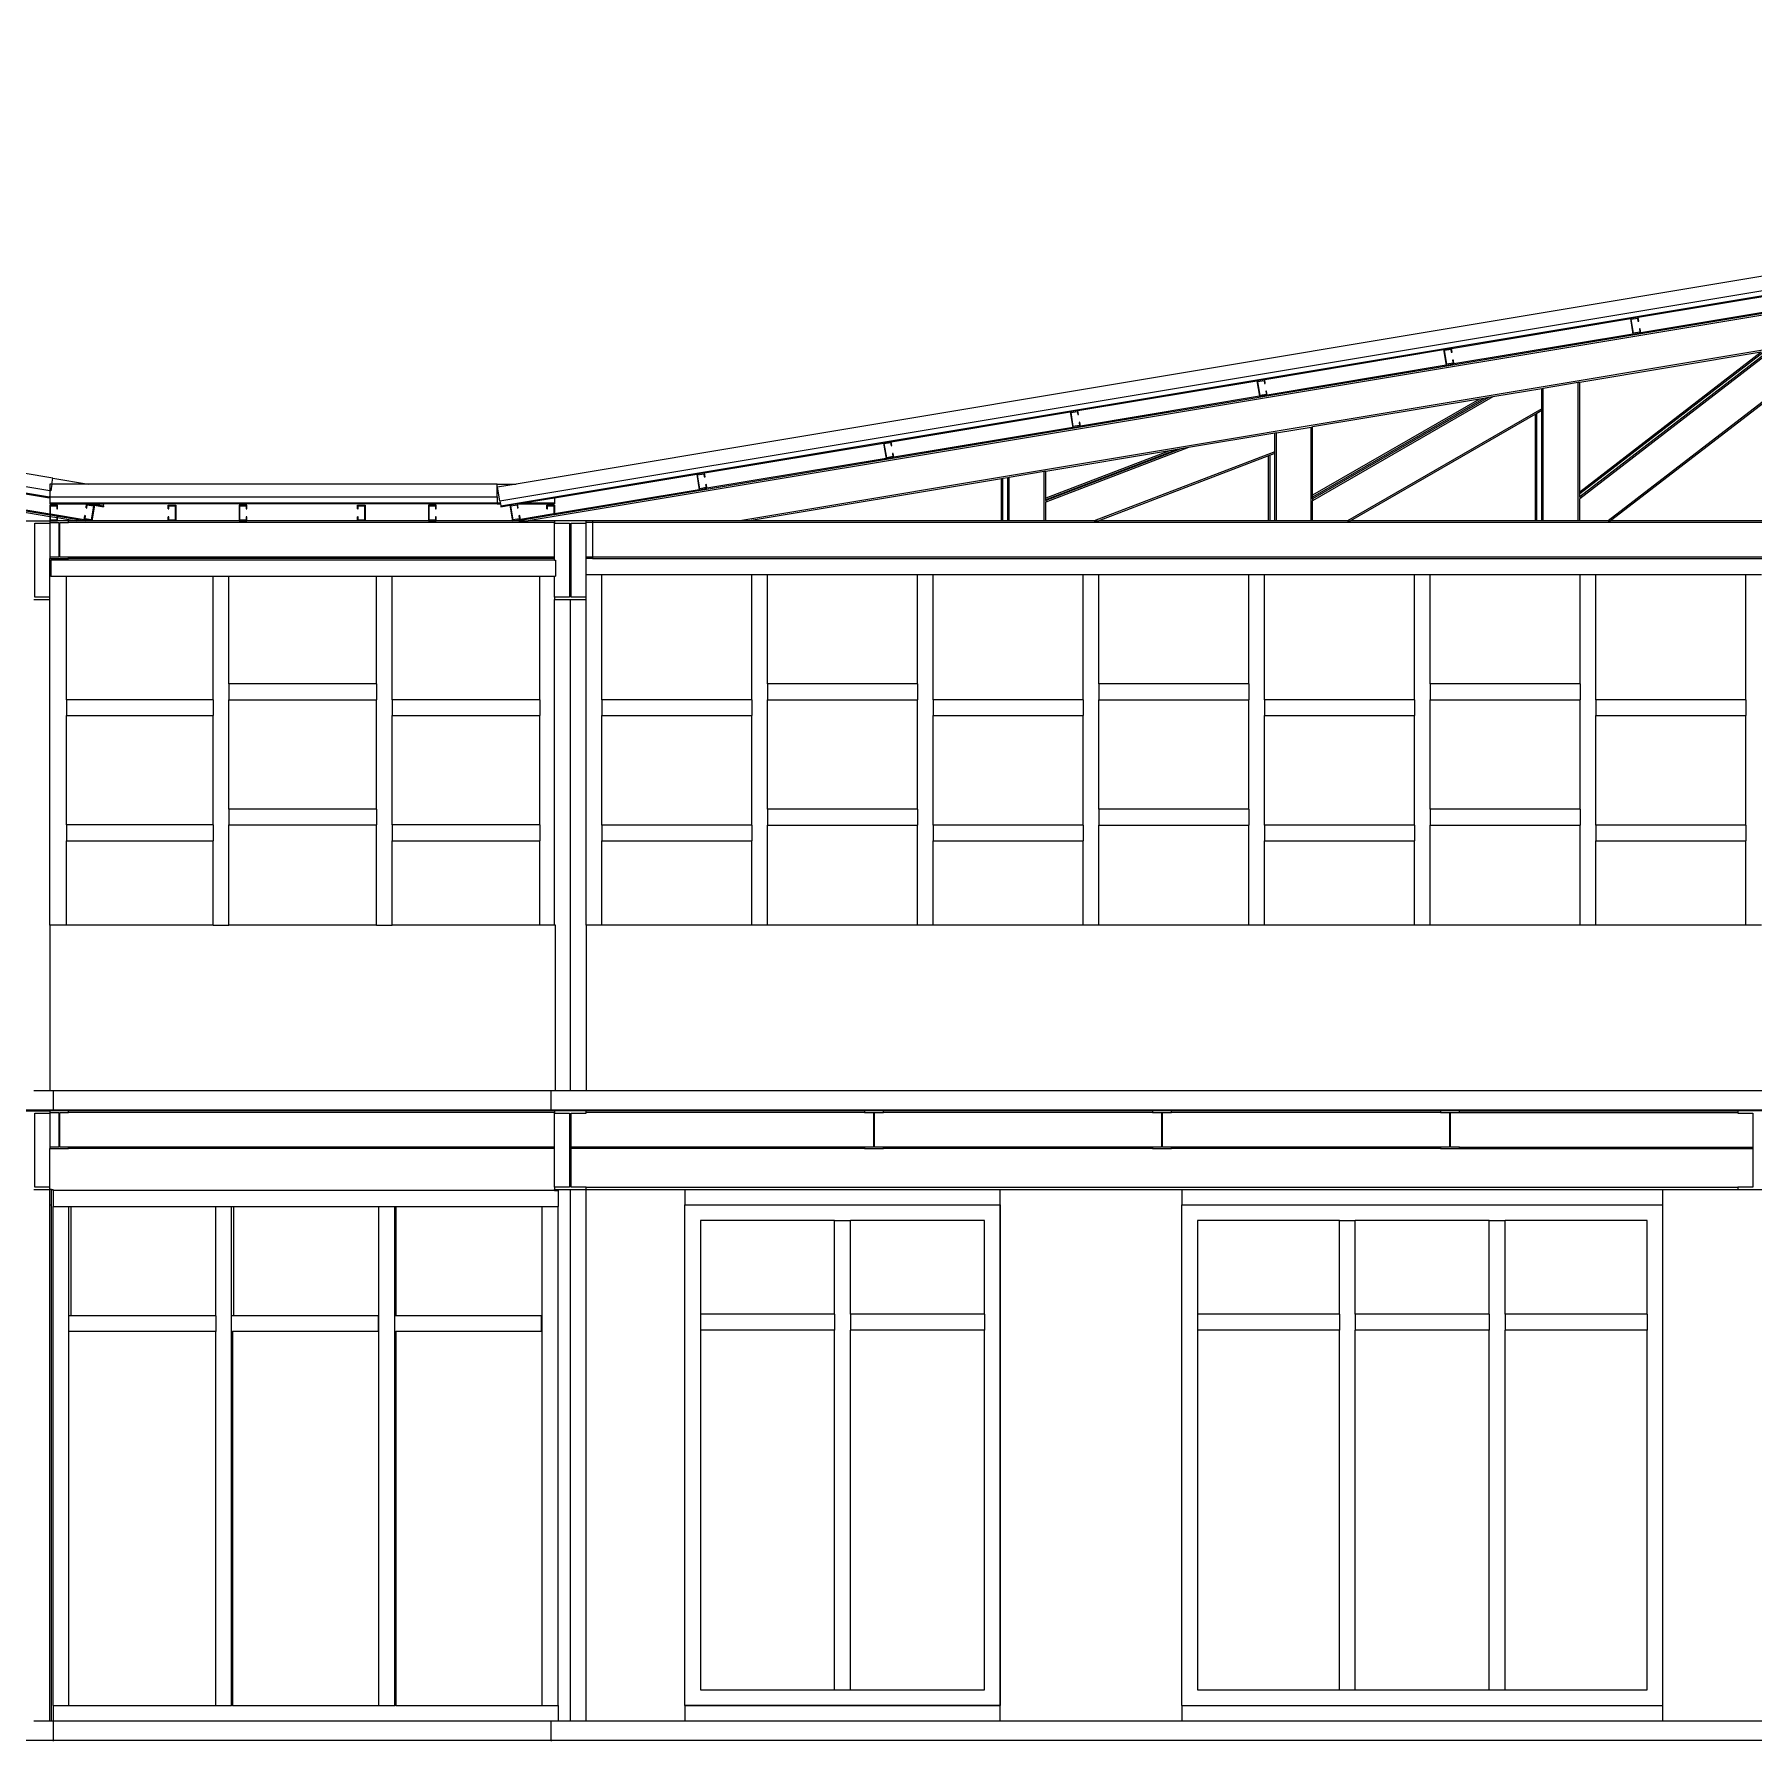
# Model space of a CAD drawing. Extents: x -44.9 to 40.7, y -13.4 to 11.8.
# Drawn here: x 20.38 to 31.28, y 1.01 to 11.82 of the extents above; entities that cross this region are included whole.
import ezdxf

# ---------------------------------------------------------------- set-up
doc = ezdxf.new("R2010")
doc.units = 0
doc.layers.get('0').update_dxf_attribs({"linetype": 'CONTINUOUS'})
doc.layers.add('SECTIONCUTEDGES', color=7, linetype='CONTINUOUS')

msp = doc.modelspace()

# ---------------------------------------------------------------- linework, layer by layer
for p, q in [((3.601, 11.703), (20.481, 8.89)), ((23.341, 8.833), (40.563, 11.703)), ((3.542, 11.589), (20.482, 8.766)), ((3.583, 11.592), (20.482, 8.776)), ((40.622, 11.589), (23.515, 8.738)), ((40.581, 11.592), (23.682, 8.776)), ((40.658, 11.372), (24.856, 8.738)), ((30.55, 10.029), (31.685, 10.218)), ((31.701, 10.119), (30.567, 9.93)), ((29.367, 9.831), (30.501, 10.02)), ((30.517, 9.922), (29.383, 9.733)), ((28.183, 9.634), (29.317, 9.823)), ((31.402, 9.819), (30.18, 8.877)), ((31.381, 9.816), (30.18, 8.89)), ((31.351, 9.811), (30.18, 8.908)), ((29.334, 9.724), (28.199, 9.535)), ((31.33, 9.807), (30.18, 8.92)), ((31.33, 9.807), (30.18, 9.615)), ((31.632, 9.718), (30.36, 8.738)), ((26.999, 9.437), (28.134, 9.626)), ((30.17, 9.614), (29.949, 9.577)), ((30.18, 9.615), (30.17, 9.614)), ((30.17, 8.738), (30.17, 9.614)), ((30.18, 8.92), (30.18, 9.615)), ((31.592, 9.675), (30.376, 8.738)), ((28.15, 9.527), (27.016, 9.338)), ((29.629, 9.524), (28.487, 8.865)), ((29.602, 9.519), (28.487, 8.877)), ((29.573, 9.514), (28.487, 8.888)), ((29.545, 9.51), (28.487, 8.9)), ((29.545, 9.51), (28.487, 9.333)), ((29.573, 9.514), (29.545, 9.51)), ((29.602, 9.519), (29.573, 9.514)), ((29.629, 9.524), (29.602, 9.519)), ((29.94, 9.575), (29.629, 9.524)), ((29.949, 9.577), (29.94, 9.575)), ((29.94, 9.448), (29.94, 9.575)), ((29.949, 8.738), (29.949, 9.577)), ((25.816, 9.239), (26.95, 9.428)), ((29.94, 9.448), (28.708, 8.738)), ((29.9, 9.414), (28.727, 8.738)), ((29.909, 9.419), (29.9, 9.414)), ((29.9, 8.738), (29.9, 9.414)), ((29.94, 9.437), (29.909, 9.419)), ((29.909, 8.738), (29.909, 9.419)), ((29.94, 9.437), (29.94, 9.448)), ((29.94, 8.738), (29.94, 9.437)), ((26.966, 9.33), (25.832, 9.141)), ((28.247, 9.293), (27.7, 9.202)), ((28.257, 9.295), (28.247, 9.293)), ((28.247, 9.175), (28.247, 9.293)), ((28.257, 9.295), (28.477, 9.332)), ((28.257, 8.738), (28.257, 9.295)), ((28.477, 9.332), (28.487, 9.333)), ((28.477, 8.738), (28.477, 9.332)), ((28.487, 8.9), (28.487, 9.333)), ((24.632, 9.042), (25.766, 9.231)), ((27.7, 9.202), (26.795, 8.856)), ((27.651, 9.194), (26.795, 8.866)), ((27.629, 9.19), (26.795, 8.871)), ((27.58, 9.182), (26.795, 8.882)), ((27.58, 9.182), (26.795, 9.051)), ((28.247, 9.175), (27.103, 8.738)), ((27.629, 9.19), (27.58, 9.182)), ((27.651, 9.194), (27.629, 9.19)), ((27.7, 9.202), (27.651, 9.194)), ((28.247, 9.165), (28.217, 9.153)), ((28.247, 9.165), (28.247, 9.175)), ((28.247, 8.738), (28.247, 9.165)), ((25.783, 9.133), (24.648, 8.944)), ((26.785, 9.05), (26.564, 9.013)), ((26.795, 9.051), (26.785, 9.05)), ((26.785, 8.738), (26.785, 9.05)), ((26.795, 8.882), (26.795, 9.051)), ((28.207, 9.15), (27.131, 8.738)), ((28.217, 9.153), (28.207, 9.15)), ((28.207, 8.738), (28.207, 9.15)), ((28.217, 8.738), (28.217, 9.153)), ((19.582, 9.034), (20.48, 8.884)), ((20.501, 9.008), (20.727, 8.971)), ((23.318, 8.971), (23.438, 8.971)), ((23.682, 8.884), (24.583, 9.034)), ((26.515, 9.005), (24.915, 8.738)), ((26.524, 9.006), (26.515, 9.005)), ((26.515, 8.738), (26.515, 9.005)), ((26.555, 9.011), (26.524, 9.006)), ((26.524, 8.738), (26.524, 9.006)), ((26.564, 9.013), (26.555, 9.011)), ((26.555, 8.738), (26.555, 9.011)), ((26.564, 8.738), (26.564, 9.013)), ((19.565, 8.935), (20.482, 8.782)), ((20.481, 8.89), (20.48, 8.884)), ((20.48, 8.884), (20.482, 8.884)), ((20.481, 8.89), (20.482, 8.895)), ((20.481, 8.89), (20.482, 8.89)), ((20.482, 8.889), (20.482, 8.884)), ((20.482, 8.884), (20.482, 8.851)), ((20.482, 8.851), (23.318, 8.851)), ((20.482, 8.851), (20.482, 8.845)), ((20.482, 8.845), (20.716, 8.845)), ((20.716, 8.845), (20.751, 8.845)), ((20.751, 8.845), (20.823, 8.833)), ((20.751, 8.845), (20.825, 8.845)), ((20.766, 8.837), (20.822, 8.827)), ((20.823, 8.833), (20.822, 8.827)), ((20.823, 8.833), (20.825, 8.845)), ((23.318, 8.845), (20.825, 8.845)), ((21.232, 8.813), (21.232, 8.838)), ((21.232, 8.838), (21.282, 8.838)), ((21.237, 8.813), (21.237, 8.833)), ((21.237, 8.833), (21.277, 8.833)), ((21.277, 8.833), (21.277, 8.743)), ((21.282, 8.838), (21.282, 8.738)), ((22.432, 8.813), (22.432, 8.838)), ((22.432, 8.838), (22.482, 8.838)), ((22.437, 8.813), (22.437, 8.833)), ((22.437, 8.833), (22.477, 8.833)), ((22.477, 8.833), (22.477, 8.743)), ((22.482, 8.838), (22.482, 8.738)), ((23.318, 8.889), (23.318, 8.851)), ((23.318, 8.851), (23.318, 8.845)), ((23.318, 8.851), (23.338, 8.851)), ((23.318, 8.845), (23.339, 8.845)), ((23.336, 8.865), (23.338, 8.851)), ((23.338, 8.851), (23.339, 8.845)), ((23.339, 8.845), (23.341, 8.833)), ((23.341, 8.833), (23.342, 8.827)), ((23.342, 8.827), (23.399, 8.837)), ((23.448, 8.845), (23.483, 8.851)), ((23.448, 8.845), (23.682, 8.845)), ((23.483, 8.851), (23.682, 8.884)), ((23.483, 8.851), (23.682, 8.851)), ((23.632, 8.813), (23.632, 8.838)), ((23.632, 8.838), (23.682, 8.838)), ((23.637, 8.813), (23.637, 8.833)), ((23.637, 8.833), (23.677, 8.833)), ((23.677, 8.833), (23.677, 8.782)), ((24.599, 8.935), (23.682, 8.782)), ((23.682, 8.884), (23.682, 8.851)), ((23.682, 8.851), (23.682, 8.845)), ((23.682, 8.838), (23.682, 8.782)), ((26.795, 8.871), (26.795, 8.882)), ((26.795, 8.866), (26.795, 8.871)), ((26.795, 8.866), (26.795, 8.856)), ((26.795, 8.738), (26.795, 8.856)), ((28.487, 8.888), (28.487, 8.9)), ((28.487, 8.877), (28.487, 8.888)), ((28.487, 8.877), (28.487, 8.865)), ((28.487, 8.738), (28.487, 8.865)), ((30.18, 8.908), (30.18, 8.92)), ((30.18, 8.89), (30.18, 8.908)), ((30.18, 8.89), (30.18, 8.877)), ((30.18, 8.738), (30.18, 8.877)), ((20.482, 8.722), (20.482, 8.508)), ((20.487, 8.782), (20.7, 8.746)), ((20.487, 8.775), (20.709, 8.738)), ((20.487, 8.765), (20.527, 8.758)), ((20.532, 8.758), (20.65, 8.738)), ((20.65, 8.738), (20.602, 8.738)), ((23.682, 8.728), (20.602, 8.728)), ((20.65, 8.738), (20.649, 8.738)), ((20.709, 8.738), (20.65, 8.738)), ((20.749, 8.738), (20.709, 8.738)), ((21.232, 8.738), (20.749, 8.738)), ((21.232, 8.813), (21.237, 8.813)), ((21.237, 8.763), (21.232, 8.763)), ((21.232, 8.738), (21.232, 8.763)), ((21.282, 8.738), (21.232, 8.738)), ((21.237, 8.743), (21.237, 8.763)), ((21.277, 8.743), (21.237, 8.743)), ((21.682, 8.738), (21.282, 8.738)), ((22.432, 8.738), (21.732, 8.738)), ((22.432, 8.813), (22.437, 8.813)), ((22.437, 8.763), (22.432, 8.763)), ((22.432, 8.738), (22.432, 8.763)), ((22.482, 8.738), (22.432, 8.738)), ((22.437, 8.743), (22.437, 8.763)), ((22.477, 8.743), (22.437, 8.743)), ((22.882, 8.738), (22.482, 8.738)), ((23.415, 8.738), (22.932, 8.738)), ((23.455, 8.738), (23.415, 8.738)), ((23.677, 8.775), (23.455, 8.738)), ((23.455, 8.738), (23.515, 8.738)), ((23.677, 8.782), (23.465, 8.746)), ((23.682, 8.738), (23.515, 8.738)), ((23.515, 8.738), (23.515, 8.738)), ((23.632, 8.813), (23.637, 8.813)), ((23.677, 8.782), (23.677, 8.775)), ((23.682, 8.776), (23.677, 8.775)), ((23.682, 8.782), (23.682, 8.776)), ((23.682, 8.508), (23.682, 8.722)), ((23.922, 8.738), (23.882, 8.738)), ((23.922, 8.728), (23.882, 8.728)), ((23.882, 8.508), (23.882, 8.722)), ((23.922, 8.738), (23.922, 8.728)), ((24.856, 8.738), (23.922, 8.738)), ((23.922, 8.728), (23.922, 8.508)), ((38.722, 8.728), (23.922, 8.728)), ((24.915, 8.738), (24.856, 8.738)), ((26.515, 8.738), (24.915, 8.738)), ((26.524, 8.738), (26.515, 8.738)), ((26.555, 8.738), (26.524, 8.738)), ((26.564, 8.738), (26.555, 8.738)), ((26.785, 8.738), (26.564, 8.738)), ((26.795, 8.738), (26.785, 8.738)), ((27.103, 8.738), (26.795, 8.738)), ((27.103, 8.738), (27.131, 8.738)), ((28.207, 8.738), (27.131, 8.738)), ((28.217, 8.738), (28.207, 8.738)), ((28.247, 8.738), (28.217, 8.738)), ((28.257, 8.738), (28.247, 8.738)), ((28.477, 8.738), (28.257, 8.738)), ((28.487, 8.738), (28.477, 8.738)), ((28.708, 8.738), (28.487, 8.738)), ((28.708, 8.738), (28.727, 8.738)), ((29.9, 8.738), (28.727, 8.738)), ((29.909, 8.738), (29.9, 8.738)), ((29.94, 8.738), (29.909, 8.738)), ((29.949, 8.738), (29.94, 8.738)), ((30.17, 8.738), (29.949, 8.738)), ((30.18, 8.738), (30.17, 8.738)), ((30.36, 8.738), (30.18, 8.738)), ((30.36, 8.738), (30.376, 8.738)), ((31.592, 8.738), (30.376, 8.738)), ((23.682, 8.508), (20.602, 8.508)), ((23.682, 8.498), (23.682, 8.508)), ((23.922, 8.508), (23.882, 8.508)), ((23.882, 8.498), (23.882, 8.508)), ((23.922, 8.508), (23.922, 8.498)), ((38.722, 8.508), (23.922, 8.508)), ((20.482, 8.388), (20.482, 8.498)), ((23.682, 8.488), (20.488, 8.488)), ((20.488, 8.488), (20.488, 8.388)), ((23.682, 8.498), (20.602, 8.498)), ((23.682, 8.488), (23.682, 8.498)), ((23.682, 8.488), (23.688, 8.488)), ((23.688, 8.488), (23.688, 8.388)), ((23.922, 8.498), (23.882, 8.498)), ((23.882, 8.398), (23.882, 8.498)), ((23.882, 8.398), (23.982, 8.398)), ((23.882, 8.254), (23.882, 8.398)), ((23.922, 8.498), (38.672, 8.498)), ((23.982, 7.604), (23.982, 8.398)), ((23.982, 8.398), (24.932, 8.398)), ((24.932, 8.398), (25.032, 8.398)), ((24.932, 7.604), (24.932, 8.398)), ((25.032, 7.704), (25.032, 8.398)), ((25.032, 8.398), (25.982, 8.398)), ((25.982, 8.398), (26.082, 8.398)), ((25.982, 7.704), (25.982, 8.398)), ((26.082, 7.604), (26.082, 8.398)), ((26.082, 8.398), (27.032, 8.398)), ((27.032, 8.398), (27.132, 8.398)), ((27.032, 7.604), (27.032, 8.398)), ((27.132, 7.704), (27.132, 8.398)), ((27.132, 8.398), (28.082, 8.398)), ((28.082, 8.398), (28.182, 8.398)), ((28.082, 7.704), (28.082, 8.398)), ((28.182, 7.604), (28.182, 8.398)), ((28.182, 8.398), (29.132, 8.398)), ((29.132, 8.398), (29.232, 8.398)), ((29.132, 7.604), (29.132, 8.398)), ((29.232, 7.704), (29.232, 8.398)), ((29.232, 8.398), (30.182, 8.398)), ((30.182, 8.398), (30.282, 8.398)), ((30.182, 7.704), (30.182, 8.398)), ((30.282, 7.604), (30.282, 8.398)), ((30.282, 8.398), (31.232, 8.398)), ((31.232, 8.398), (31.332, 8.398)), ((31.232, 7.604), (31.232, 8.398)), ((20.488, 8.388), (20.482, 8.388)), ((20.482, 8.254), (20.482, 8.388)), ((20.488, 8.388), (20.588, 8.388)), ((20.588, 7.604), (20.588, 8.388)), ((20.588, 8.388), (21.518, 8.388)), ((21.518, 8.388), (21.618, 8.388)), ((21.518, 7.604), (21.518, 8.388)), ((21.618, 7.704), (21.618, 8.388)), ((21.618, 8.388), (22.553, 8.388)), ((22.553, 8.388), (22.653, 8.388)), ((22.553, 7.704), (22.553, 8.388)), ((22.653, 7.604), (22.653, 8.388)), ((22.653, 8.388), (23.588, 8.388)), ((23.588, 8.388), (23.682, 8.388)), ((23.588, 7.604), (23.588, 8.388)), ((23.682, 8.254), (23.682, 8.388)), ((23.682, 8.388), (23.688, 8.388)), ((20.482, 6.174), (20.482, 8.238)), ((23.682, 6.174), (23.682, 8.238)), ((23.782, 5.124), (23.782, 8.238)), ((23.882, 6.174), (23.882, 8.238)), ((22.553, 7.704), (21.618, 7.704)), ((21.618, 7.704), (21.618, 7.604)), ((22.553, 7.704), (22.553, 7.604)), ((25.982, 7.704), (25.032, 7.704)), ((25.032, 7.704), (25.032, 7.604)), ((25.982, 7.704), (25.982, 7.604)), ((28.082, 7.704), (27.132, 7.704)), ((27.132, 7.704), (27.132, 7.604)), ((28.082, 7.704), (28.082, 7.604)), ((30.182, 7.704), (29.232, 7.704)), ((29.232, 7.704), (29.232, 7.604)), ((30.182, 7.704), (30.182, 7.604)), ((21.518, 7.604), (20.588, 7.604)), ((20.588, 7.604), (20.588, 7.504)), ((21.518, 7.604), (21.518, 7.504)), ((21.618, 6.91), (21.618, 7.604)), ((21.618, 7.604), (22.553, 7.604)), ((22.553, 6.91), (22.553, 7.604)), ((23.588, 7.604), (22.653, 7.604)), ((22.653, 7.604), (22.653, 7.504)), ((23.588, 7.604), (23.588, 7.504)), ((24.932, 7.604), (23.982, 7.604)), ((23.982, 7.604), (23.982, 7.504)), ((24.932, 7.604), (24.932, 7.504)), ((25.032, 7.604), (25.982, 7.604)), ((25.032, 6.909), (25.032, 7.604)), ((25.982, 6.909), (25.982, 7.604)), ((27.032, 7.604), (26.082, 7.604)), ((26.082, 7.604), (26.082, 7.504)), ((27.032, 7.604), (27.032, 7.504)), ((27.132, 7.604), (28.082, 7.604)), ((27.132, 6.909), (27.132, 7.604)), ((28.082, 6.909), (28.082, 7.604)), ((29.132, 7.604), (28.182, 7.604)), ((28.182, 7.604), (28.182, 7.504)), ((29.132, 7.604), (29.132, 7.504)), ((29.232, 6.909), (29.232, 7.604)), ((29.232, 7.604), (30.182, 7.604)), ((30.182, 6.909), (30.182, 7.604)), ((31.232, 7.604), (30.282, 7.604)), ((30.282, 7.604), (30.282, 7.504)), ((31.232, 7.604), (31.232, 7.504)), ((20.588, 7.504), (21.518, 7.504)), ((20.588, 6.81), (20.588, 7.504)), ((21.518, 6.81), (21.518, 7.504)), ((22.653, 7.504), (23.588, 7.504)), ((22.653, 6.81), (22.653, 7.504)), ((23.588, 6.81), (23.588, 7.504)), ((23.982, 6.809), (23.982, 7.504)), ((23.982, 7.504), (24.932, 7.504)), ((24.932, 6.809), (24.932, 7.504)), ((26.082, 7.504), (27.032, 7.504)), ((26.082, 6.809), (26.082, 7.504)), ((27.032, 6.809), (27.032, 7.504)), ((28.182, 6.809), (28.182, 7.504)), ((28.182, 7.504), (29.132, 7.504)), ((29.132, 6.809), (29.132, 7.504)), ((30.282, 6.809), (30.282, 7.504)), ((30.282, 7.504), (31.232, 7.504)), ((31.232, 6.809), (31.232, 7.504)), ((22.553, 6.91), (21.618, 6.91)), ((21.618, 6.91), (21.618, 6.81)), ((22.553, 6.91), (22.553, 6.81)), ((25.982, 6.909), (25.032, 6.909)), ((25.032, 6.909), (25.032, 6.809)), ((25.982, 6.909), (25.982, 6.809)), ((28.082, 6.909), (27.132, 6.909)), ((27.132, 6.909), (27.132, 6.809)), ((28.082, 6.909), (28.082, 6.809)), ((30.182, 6.909), (29.232, 6.909)), ((29.232, 6.909), (29.232, 6.809)), ((30.182, 6.909), (30.182, 6.809)), ((21.518, 6.81), (20.588, 6.81)), ((20.588, 6.81), (20.588, 6.71)), ((21.518, 6.81), (21.518, 6.71)), ((21.618, 6.174), (21.618, 6.81)), ((21.618, 6.81), (22.553, 6.81)), ((22.553, 6.174), (22.553, 6.81)), ((23.588, 6.81), (22.653, 6.81)), ((22.653, 6.81), (22.653, 6.71)), ((23.588, 6.81), (23.588, 6.71)), ((24.932, 6.809), (23.982, 6.809)), ((23.982, 6.809), (23.982, 6.709)), ((24.932, 6.809), (24.932, 6.709)), ((25.032, 6.809), (25.982, 6.809)), ((25.032, 6.174), (25.032, 6.809)), ((25.982, 6.174), (25.982, 6.809)), ((27.032, 6.809), (26.082, 6.809)), ((26.082, 6.809), (26.082, 6.709)), ((27.032, 6.809), (27.032, 6.709)), ((27.132, 6.809), (28.082, 6.809)), ((27.132, 6.174), (27.132, 6.809)), ((28.082, 6.174), (28.082, 6.809)), ((29.132, 6.809), (28.182, 6.809)), ((28.182, 6.809), (28.182, 6.709)), ((29.132, 6.809), (29.132, 6.709)), ((29.232, 6.174), (29.232, 6.809)), ((29.232, 6.809), (30.182, 6.809)), ((30.182, 6.174), (30.182, 6.809)), ((31.232, 6.809), (30.282, 6.809)), ((30.282, 6.809), (30.282, 6.709)), ((31.232, 6.809), (31.232, 6.709)), ((20.588, 6.71), (21.518, 6.71)), ((20.588, 6.174), (20.588, 6.71)), ((21.518, 6.174), (21.518, 6.71)), ((22.653, 6.71), (23.588, 6.71)), ((22.653, 6.174), (22.653, 6.71)), ((23.588, 6.174), (23.588, 6.71)), ((23.982, 6.174), (23.982, 6.709)), ((23.982, 6.709), (24.932, 6.709)), ((24.932, 6.174), (24.932, 6.709)), ((26.082, 6.709), (27.032, 6.709)), ((26.082, 6.174), (26.082, 6.709)), ((27.032, 6.174), (27.032, 6.709)), ((28.182, 6.709), (29.132, 6.709)), ((28.182, 6.174), (28.182, 6.709)), ((29.132, 6.174), (29.132, 6.709)), ((30.282, 6.174), (30.282, 6.709)), ((30.282, 6.709), (31.232, 6.709)), ((31.232, 6.174), (31.232, 6.709)), ((20.482, 6.174), (20.482, 5.124)), ((20.588, 6.174), (20.482, 6.174)), ((21.518, 6.174), (20.588, 6.174)), ((21.518, 6.174), (21.618, 6.174)), ((22.553, 6.174), (21.618, 6.174)), ((22.553, 6.174), (22.653, 6.174)), ((23.588, 6.174), (22.653, 6.174)), ((23.682, 6.174), (23.588, 6.174)), ((23.688, 6.174), (23.682, 6.174)), ((23.688, 5.124), (23.688, 6.174)), ((23.882, 6.174), (23.882, 5.124)), ((23.982, 6.174), (23.882, 6.174)), ((24.932, 6.174), (23.982, 6.174)), ((25.032, 6.174), (24.932, 6.174)), ((25.982, 6.174), (25.032, 6.174)), ((26.082, 6.174), (25.982, 6.174)), ((27.032, 6.174), (26.082, 6.174)), ((27.132, 6.174), (27.032, 6.174)), ((28.082, 6.174), (27.132, 6.174)), ((28.182, 6.174), (28.082, 6.174)), ((29.132, 6.174), (28.182, 6.174)), ((29.232, 6.174), (29.132, 6.174)), ((30.182, 6.174), (29.232, 6.174)), ((30.282, 6.174), (30.182, 6.174)), ((31.232, 6.174), (30.282, 6.174)), ((31.332, 6.174), (31.232, 6.174)), ((20.482, 4.982), (20.482, 4.768)), ((20.504, 5.004), (20.504, 4.998)), ((23.66, 4.998), (20.602, 4.998)), ((23.682, 4.988), (20.602, 4.988)), ((23.66, 5.004), (23.66, 4.998)), ((23.682, 4.998), (23.66, 4.998)), ((23.682, 4.768), (23.682, 4.982)), ((25.647, 4.998), (23.882, 4.998)), ((25.647, 4.988), (23.882, 4.988)), ((27.472, 4.998), (25.767, 4.998)), ((27.472, 4.988), (25.767, 4.988)), ((29.297, 4.998), (27.592, 4.998)), ((29.297, 4.988), (27.592, 4.988)), ((29.417, 4.998), (31.182, 4.998)), ((29.417, 4.988), (31.182, 4.988)), ((20.482, 4.514), (20.482, 4.758)), ((23.682, 4.768), (20.602, 4.768)), ((23.682, 4.758), (20.602, 4.758)), ((23.682, 4.758), (23.682, 4.768)), ((23.682, 4.514), (23.682, 4.758)), ((25.647, 4.768), (23.787, 4.768)), ((25.647, 4.758), (23.787, 4.758)), ((27.472, 4.768), (25.767, 4.768)), ((27.472, 4.758), (25.767, 4.758)), ((29.297, 4.768), (27.592, 4.768)), ((29.297, 4.758), (27.592, 4.758)), ((29.417, 4.768), (31.277, 4.768)), ((29.417, 4.758), (31.277, 4.758)), ((20.482, 4.502), (20.494, 4.502)), ((20.482, 4.402), (20.482, 4.498)), ((20.494, 4.502), (20.494, 4.498)), ((20.494, 4.498), (20.504, 4.498)), ((20.494, 4.402), (20.494, 4.498)), ((20.504, 4.492), (20.504, 4.498)), ((23.682, 4.492), (20.504, 4.492)), ((20.504, 4.492), (20.504, 4.392)), ((23.682, 4.492), (23.682, 4.498)), ((23.682, 4.492), (23.704, 4.492)), ((23.704, 4.492), (23.704, 4.392)), ((23.782, 1.128), (23.782, 4.498)), ((23.882, 4.514), (31.182, 4.514)), ((23.882, 1.128), (23.882, 4.498)), ((23.882, 4.498), (24.507, 4.498)), ((24.507, 4.498), (26.507, 4.498)), ((24.507, 4.498), (24.507, 4.402)), ((26.507, 4.498), (27.657, 4.498)), ((26.507, 4.402), (26.507, 4.498)), ((27.657, 4.498), (27.657, 4.402)), ((27.657, 4.498), (30.707, 4.498)), ((30.707, 4.402), (30.707, 4.498)), ((30.707, 4.498), (31.182, 4.498)), ((20.482, 4.402), (20.494, 4.402)), ((20.482, 1.128), (20.482, 4.402)), ((20.494, 1.128), (20.494, 4.402)), ((20.504, 4.392), (20.604, 4.392)), ((20.504, 1.228), (20.504, 4.392)), ((20.604, 3.698), (20.604, 4.392)), ((20.604, 4.392), (20.616, 4.392)), ((20.616, 4.392), (20.616, 3.698)), ((20.616, 4.392), (21.534, 4.392)), ((21.534, 4.392), (21.634, 4.392)), ((21.534, 3.698), (21.534, 4.392)), ((21.634, 3.698), (21.634, 4.392)), ((21.634, 4.392), (21.646, 4.392)), ((21.646, 4.392), (21.646, 3.698)), ((21.646, 4.392), (22.569, 4.392)), ((22.569, 4.392), (22.669, 4.392)), ((22.569, 3.698), (22.569, 4.392)), ((22.669, 3.698), (22.669, 4.392)), ((22.669, 4.392), (22.675, 4.392)), ((22.675, 4.392), (22.675, 3.698)), ((22.675, 4.392), (23.604, 4.392)), ((23.604, 4.392), (23.704, 4.392)), ((23.604, 3.698), (23.604, 4.392)), ((23.704, 1.228), (23.704, 4.392)), ((24.507, 1.228), (24.507, 4.402)), ((24.507, 4.402), (26.507, 4.402)), ((24.507, 4.402), (26.507, 4.402)), ((24.507, 1.228), (24.507, 4.402)), ((26.507, 1.228), (26.507, 4.402)), ((26.507, 4.402), (26.507, 1.228)), ((27.657, 4.402), (30.707, 4.402)), ((27.657, 1.228), (27.657, 4.402)), ((30.707, 1.228), (30.707, 4.402)), ((25.457, 4.302), (24.607, 4.302)), ((24.607, 4.302), (24.607, 3.708)), ((25.457, 4.302), (25.557, 4.302)), ((25.457, 3.708), (25.457, 4.302)), ((26.407, 4.302), (25.557, 4.302)), ((25.557, 3.708), (25.557, 4.302)), ((26.407, 3.708), (26.407, 4.302)), ((28.657, 4.302), (27.757, 4.302)), ((27.757, 4.302), (27.757, 3.708)), ((28.657, 4.302), (28.757, 4.302)), ((28.657, 3.708), (28.657, 4.302)), ((28.757, 3.708), (28.757, 4.302)), ((29.607, 4.302), (28.757, 4.302)), ((29.607, 4.302), (29.707, 4.302)), ((29.607, 3.708), (29.607, 4.302)), ((29.707, 3.708), (29.707, 4.302)), ((30.607, 4.302), (29.707, 4.302)), ((30.607, 3.708), (30.607, 4.302)), ((25.457, 3.708), (24.607, 3.708)), ((24.607, 3.708), (24.607, 3.608)), ((25.457, 3.708), (25.457, 3.608)), ((26.407, 3.708), (25.557, 3.708)), ((25.557, 3.708), (25.557, 3.608)), ((26.407, 3.708), (26.407, 3.608)), ((28.657, 3.708), (27.757, 3.708)), ((27.757, 3.708), (27.757, 3.608)), ((28.657, 3.708), (28.657, 3.608)), ((29.607, 3.708), (28.757, 3.708)), ((28.757, 3.708), (28.757, 3.608)), ((29.607, 3.708), (29.607, 3.608)), ((30.607, 3.708), (29.707, 3.708)), ((29.707, 3.708), (29.707, 3.608)), ((30.607, 3.708), (30.607, 3.608)), ((20.616, 3.698), (20.604, 3.698)), ((20.604, 3.598), (20.604, 3.698)), ((21.534, 3.598), (20.604, 3.598)), ((20.604, 1.228), (20.604, 3.598)), ((21.534, 3.698), (20.616, 3.698)), ((21.534, 3.698), (21.534, 3.598)), ((21.534, 1.228), (21.534, 3.598)), ((21.646, 3.698), (21.634, 3.698)), ((21.634, 3.598), (21.634, 3.698)), ((21.634, 1.228), (21.634, 3.598)), ((21.634, 3.598), (21.64, 3.598)), ((21.64, 3.598), (21.64, 1.228)), ((22.563, 3.598), (21.64, 3.598)), ((22.563, 3.698), (21.646, 3.698)), ((22.563, 3.698), (22.563, 3.598)), ((22.563, 3.698), (22.569, 3.698)), ((22.569, 3.598), (22.563, 3.598)), ((22.569, 3.598), (22.569, 3.698)), ((22.569, 1.228), (22.569, 3.598)), ((22.675, 3.698), (22.669, 3.698)), ((22.669, 3.598), (22.669, 3.698)), ((22.669, 1.228), (22.669, 3.598)), ((22.669, 3.598), (22.675, 3.598)), ((23.598, 3.698), (22.675, 3.698)), ((22.675, 3.598), (22.675, 1.228)), ((23.598, 3.598), (22.675, 3.598)), ((23.598, 3.698), (23.598, 3.598)), ((23.598, 3.698), (23.604, 3.698)), ((23.604, 3.598), (23.598, 3.598)), ((23.604, 3.598), (23.604, 3.698)), ((23.604, 1.228), (23.604, 3.598)), ((25.457, 3.608), (24.607, 3.608)), ((24.607, 3.608), (24.607, 1.328)), ((25.457, 1.328), (25.457, 3.608)), ((26.407, 3.608), (25.557, 3.608)), ((25.557, 1.328), (25.557, 3.608)), ((26.407, 1.328), (26.407, 3.608)), ((28.657, 3.608), (27.757, 3.608)), ((27.757, 3.608), (27.757, 1.328)), ((28.657, 1.328), (28.657, 3.608)), ((29.607, 3.608), (28.757, 3.608)), ((28.757, 1.328), (28.757, 3.608)), ((29.607, 1.328), (29.607, 3.608)), ((30.607, 3.608), (29.707, 3.608)), ((29.707, 1.328), (29.707, 3.608)), ((30.607, 1.328), (30.607, 3.608)), ((24.607, 1.328), (25.457, 1.328)), ((25.457, 1.328), (25.557, 1.328)), ((25.557, 1.328), (26.407, 1.328)), ((27.757, 1.328), (28.657, 1.328)), ((28.657, 1.328), (28.757, 1.328)), ((28.757, 1.328), (29.607, 1.328)), ((29.607, 1.328), (29.707, 1.328)), ((29.707, 1.328), (30.607, 1.328)), ((20.504, 1.228), (20.604, 1.228)), ((20.504, 1.228), (20.504, 1.128)), ((20.604, 1.228), (21.534, 1.228)), ((21.534, 1.228), (21.634, 1.228)), ((21.64, 1.228), (21.634, 1.228)), ((21.64, 1.228), (22.569, 1.228)), ((22.569, 1.228), (22.669, 1.228)), ((22.675, 1.228), (22.669, 1.228)), ((22.675, 1.228), (23.604, 1.228)), ((23.604, 1.228), (23.704, 1.228)), ((23.704, 1.228), (23.704, 1.128)), ((24.507, 1.228), (26.507, 1.228)), ((24.507, 1.228), (24.507, 1.128)), ((26.507, 1.228), (24.507, 1.228)), ((26.507, 1.128), (26.507, 1.228)), ((27.657, 1.228), (30.707, 1.228)), ((27.657, 1.228), (27.657, 1.128)), ((30.707, 1.128), (30.707, 1.228)), ((20.504, 1.008), (20.504, 1.002)), ((23.66, 1.008), (23.66, 1.002))]:
    msp.add_line(p, q)
at = {"layer": 'SECTIONCUTEDGES'}
for p, q in [((20.501, 9.008), (3.621, 11.822)), ((40.543, 11.822), (23.438, 8.971)), ((20.482, 8.928), (3.608, 11.741)), ((23.336, 8.865), (40.558, 11.735)), ((30.55, 10.029), (30.501, 10.02)), ((30.554, 10.004), (30.55, 10.029)), ((30.501, 10.02), (30.517, 9.922)), ((30.507, 10.016), (30.546, 10.023)), ((30.521, 9.927), (30.507, 10.016)), ((30.517, 9.922), (30.567, 9.93)), ((30.561, 9.934), (30.521, 9.927)), ((30.546, 10.023), (30.549, 10.003)), ((30.549, 10.003), (30.554, 10.004)), ((30.563, 9.955), (30.558, 9.954)), ((30.558, 9.954), (30.561, 9.934)), ((30.567, 9.93), (30.563, 9.955)), ((29.367, 9.831), (29.317, 9.823)), ((29.317, 9.823), (29.334, 9.724)), ((29.323, 9.819), (29.362, 9.826)), ((29.338, 9.73), (29.323, 9.819)), ((29.362, 9.826), (29.366, 9.806)), ((29.371, 9.807), (29.367, 9.831)), ((29.334, 9.724), (29.383, 9.733)), ((29.377, 9.737), (29.338, 9.73)), ((29.366, 9.806), (29.371, 9.807)), ((29.379, 9.757), (29.374, 9.756)), ((29.374, 9.756), (29.377, 9.737)), ((29.383, 9.733), (29.379, 9.757)), ((28.183, 9.634), (28.134, 9.626)), ((28.134, 9.626), (28.15, 9.527)), ((28.139, 9.622), (28.179, 9.628)), ((28.154, 9.533), (28.139, 9.622)), ((28.179, 9.628), (28.182, 9.609)), ((28.182, 9.609), (28.187, 9.609)), ((28.187, 9.609), (28.183, 9.634)), ((28.15, 9.527), (28.199, 9.535)), ((28.194, 9.539), (28.154, 9.533)), ((28.195, 9.56), (28.19, 9.559)), ((28.19, 9.559), (28.194, 9.539)), ((28.199, 9.535), (28.195, 9.56)), ((26.999, 9.437), (26.95, 9.428)), ((26.95, 9.428), (26.966, 9.33)), ((26.956, 9.424), (26.995, 9.431)), ((26.97, 9.336), (26.956, 9.424)), ((26.995, 9.431), (26.998, 9.411)), ((26.998, 9.411), (27.003, 9.412)), ((27.003, 9.412), (26.999, 9.437)), ((26.966, 9.33), (27.016, 9.338)), ((27.01, 9.342), (26.97, 9.336)), ((27.012, 9.363), (27.007, 9.362)), ((27.007, 9.362), (27.01, 9.342)), ((27.016, 9.338), (27.012, 9.363)), ((25.816, 9.239), (25.766, 9.231)), ((25.766, 9.231), (25.783, 9.133)), ((25.772, 9.227), (25.811, 9.234)), ((25.787, 9.138), (25.772, 9.227)), ((25.811, 9.234), (25.815, 9.214)), ((25.815, 9.214), (25.82, 9.215)), ((25.82, 9.215), (25.816, 9.239)), ((25.828, 9.165), (25.823, 9.165)), ((25.823, 9.165), (25.826, 9.145)), ((25.832, 9.141), (25.828, 9.165)), ((25.783, 9.133), (25.832, 9.141)), ((25.826, 9.145), (25.787, 9.138)), ((20.495, 8.971), (20.482, 8.971)), ((20.482, 8.971), (20.482, 8.928)), ((20.495, 8.971), (20.488, 8.927)), ((20.495, 8.971), (20.501, 9.008)), ((20.727, 8.971), (20.495, 8.971)), ((23.318, 8.971), (20.727, 8.971)), ((23.318, 8.889), (23.318, 8.971)), ((23.438, 8.971), (23.321, 8.951)), ((23.336, 8.865), (23.321, 8.951)), ((24.632, 9.042), (24.583, 9.034)), ((24.583, 9.034), (24.599, 8.935)), ((24.588, 9.03), (24.628, 9.036)), ((24.603, 8.941), (24.588, 9.03)), ((24.599, 8.935), (24.648, 8.944)), ((24.643, 8.948), (24.603, 8.941)), ((24.628, 9.036), (24.631, 9.017)), ((24.631, 9.017), (24.636, 9.017)), ((24.636, 9.017), (24.632, 9.042)), ((24.644, 8.968), (24.639, 8.967)), ((24.639, 8.967), (24.643, 8.948)), ((24.648, 8.944), (24.644, 8.968)), ((20.488, 8.927), (20.482, 8.928)), ((20.482, 8.928), (20.482, 8.901)), ((20.482, 8.901), (20.482, 8.895)), ((20.482, 8.895), (20.482, 8.89)), ((20.482, 8.89), (20.482, 8.889)), ((20.482, 8.889), (23.318, 8.889)), ((20.532, 8.838), (20.482, 8.838)), ((20.482, 8.838), (20.482, 8.782)), ((20.487, 8.833), (20.527, 8.833)), ((20.487, 8.782), (20.487, 8.833)), ((20.527, 8.833), (20.527, 8.813)), ((20.532, 8.813), (20.532, 8.838)), ((20.712, 8.82), (20.716, 8.845)), ((20.716, 8.845), (20.766, 8.837)), ((20.717, 8.819), (20.72, 8.839)), ((20.72, 8.839), (20.76, 8.833)), ((20.76, 8.833), (20.745, 8.744)), ((20.766, 8.837), (20.749, 8.738)), ((21.732, 8.838), (21.682, 8.838)), ((21.682, 8.838), (21.682, 8.738)), ((21.687, 8.743), (21.687, 8.833)), ((21.687, 8.833), (21.727, 8.833)), ((21.727, 8.833), (21.727, 8.813)), ((21.732, 8.813), (21.732, 8.838)), ((22.932, 8.838), (22.882, 8.838)), ((22.882, 8.838), (22.882, 8.738)), ((22.887, 8.743), (22.887, 8.833)), ((22.887, 8.833), (22.927, 8.833)), ((22.927, 8.833), (22.927, 8.813)), ((22.932, 8.813), (22.932, 8.838)), ((23.448, 8.845), (23.399, 8.837)), ((23.399, 8.837), (23.415, 8.738)), ((23.405, 8.833), (23.444, 8.839)), ((23.419, 8.744), (23.405, 8.833)), ((23.444, 8.839), (23.447, 8.819)), ((23.452, 8.82), (23.448, 8.845)), ((20.282, 8.738), (20.482, 8.738)), ((20.387, 8.254), (20.387, 8.722)), ((20.387, 8.722), (20.482, 8.722)), ((20.482, 8.782), (20.482, 8.776)), ((20.482, 8.776), (20.482, 8.766)), ((20.482, 8.766), (20.482, 8.738)), ((20.482, 8.738), (20.532, 8.738)), ((20.482, 8.738), (20.482, 8.728)), ((20.482, 8.728), (20.539, 8.728)), ((20.482, 8.728), (20.482, 8.722)), ((20.487, 8.775), (20.487, 8.782)), ((20.487, 8.765), (20.487, 8.775)), ((20.487, 8.743), (20.487, 8.765)), ((20.527, 8.743), (20.487, 8.743)), ((20.527, 8.813), (20.532, 8.813)), ((20.532, 8.763), (20.527, 8.763)), ((20.527, 8.763), (20.527, 8.758)), ((20.527, 8.758), (20.527, 8.743)), ((20.532, 8.758), (20.532, 8.763)), ((20.532, 8.738), (20.532, 8.758)), ((20.602, 8.738), (20.532, 8.738)), ((20.539, 8.728), (20.539, 8.508)), ((20.545, 8.728), (20.602, 8.728)), ((20.545, 8.508), (20.545, 8.728)), ((20.602, 8.728), (20.602, 8.738)), ((20.7, 8.746), (20.704, 8.771)), ((20.749, 8.738), (20.7, 8.746)), ((20.709, 8.77), (20.704, 8.771)), ((20.706, 8.75), (20.709, 8.77)), ((20.745, 8.744), (20.706, 8.75)), ((20.712, 8.82), (20.717, 8.819)), ((21.682, 8.738), (21.732, 8.738)), ((21.727, 8.743), (21.687, 8.743)), ((21.727, 8.813), (21.732, 8.813)), ((21.732, 8.763), (21.727, 8.763)), ((21.727, 8.763), (21.727, 8.743)), ((21.732, 8.738), (21.732, 8.763)), ((22.882, 8.738), (22.932, 8.738)), ((22.927, 8.743), (22.887, 8.743)), ((22.927, 8.813), (22.932, 8.813)), ((22.932, 8.763), (22.927, 8.763)), ((22.927, 8.763), (22.927, 8.743)), ((22.932, 8.738), (22.932, 8.763)), ((23.415, 8.738), (23.465, 8.746)), ((23.459, 8.75), (23.419, 8.744)), ((23.447, 8.819), (23.452, 8.82)), ((23.461, 8.771), (23.456, 8.77)), ((23.456, 8.77), (23.459, 8.75)), ((23.465, 8.746), (23.461, 8.771)), ((23.682, 8.738), (23.682, 8.728)), ((23.882, 8.738), (23.682, 8.738)), ((23.682, 8.728), (23.682, 8.722)), ((23.682, 8.722), (23.777, 8.722)), ((23.777, 8.722), (23.777, 8.254)), ((23.787, 8.722), (23.882, 8.722)), ((23.787, 8.254), (23.787, 8.722)), ((23.882, 8.728), (23.882, 8.738)), ((23.882, 8.722), (23.882, 8.728)), ((20.482, 8.508), (20.482, 8.498)), ((20.539, 8.508), (20.482, 8.508)), ((20.602, 8.508), (20.545, 8.508)), ((20.602, 8.498), (20.602, 8.508)), ((20.482, 8.498), (20.602, 8.498)), ((20.382, 8.238), (20.482, 8.238)), ((20.482, 8.254), (20.387, 8.254)), ((20.482, 8.238), (20.482, 8.254)), ((23.682, 8.254), (23.682, 8.238)), ((23.777, 8.254), (23.682, 8.254)), ((23.682, 8.238), (23.782, 8.238)), ((23.782, 8.238), (23.882, 8.238)), ((23.882, 8.254), (23.787, 8.254)), ((23.882, 8.238), (23.882, 8.254)), ((20.482, 5.124), (20.382, 5.124)), ((20.504, 5.124), (20.482, 5.124)), ((23.66, 5.124), (20.504, 5.124)), ((20.504, 5.124), (20.504, 5.004)), ((23.66, 5.004), (23.66, 5.124)), ((23.688, 5.124), (23.66, 5.124)), ((23.782, 5.124), (23.688, 5.124)), ((23.882, 5.124), (23.782, 5.124)), ((38.662, 5.124), (23.882, 5.124)), ((5.282, 5.004), (20.504, 5.004)), ((20.282, 4.998), (20.482, 4.998)), ((20.387, 4.514), (20.387, 4.982)), ((20.387, 4.982), (20.482, 4.982)), ((20.482, 4.998), (20.482, 4.988)), ((20.504, 4.998), (20.482, 4.998)), ((20.482, 4.988), (20.539, 4.988)), ((20.482, 4.988), (20.482, 4.982)), ((20.504, 5.004), (23.66, 5.004)), ((20.602, 4.998), (20.504, 4.998)), ((20.539, 4.988), (20.539, 4.768)), ((20.545, 4.988), (20.602, 4.988)), ((20.545, 4.768), (20.545, 4.988)), ((20.602, 4.988), (20.602, 4.998)), ((23.66, 5.004), (38.882, 5.004)), ((23.682, 4.998), (23.682, 4.988)), ((23.882, 4.998), (23.682, 4.998)), ((23.682, 4.988), (23.682, 4.982)), ((23.682, 4.982), (23.777, 4.982)), ((23.777, 4.982), (23.777, 4.514)), ((23.787, 4.982), (23.882, 4.982)), ((23.787, 4.768), (23.787, 4.982)), ((23.882, 4.988), (23.882, 4.998)), ((23.882, 4.982), (23.882, 4.988)), ((25.647, 4.998), (25.647, 4.988)), ((25.767, 4.998), (25.647, 4.998)), ((25.647, 4.988), (25.704, 4.988)), ((25.704, 4.988), (25.704, 4.768)), ((25.704, 4.988), (25.71, 4.988)), ((25.71, 4.988), (25.767, 4.988)), ((25.71, 4.768), (25.71, 4.988)), ((25.767, 4.988), (25.767, 4.998)), ((27.472, 4.998), (27.472, 4.988)), ((27.592, 4.998), (27.472, 4.998)), ((27.472, 4.988), (27.529, 4.988)), ((27.529, 4.988), (27.529, 4.768)), ((27.529, 4.988), (27.535, 4.988)), ((27.535, 4.988), (27.592, 4.988)), ((27.535, 4.768), (27.535, 4.988)), ((27.592, 4.988), (27.592, 4.998)), ((29.297, 4.998), (29.297, 4.988)), ((29.417, 4.998), (29.297, 4.998)), ((29.297, 4.988), (29.354, 4.988)), ((29.354, 4.988), (29.354, 4.768)), ((29.354, 4.988), (29.36, 4.988)), ((29.36, 4.988), (29.417, 4.988)), ((29.36, 4.768), (29.36, 4.988)), ((29.417, 4.988), (29.417, 4.998)), ((31.182, 4.998), (31.182, 4.988)), ((31.382, 4.998), (31.182, 4.998)), ((31.182, 4.988), (31.182, 4.982)), ((31.182, 4.982), (31.277, 4.982)), ((31.277, 4.982), (31.277, 4.768)), ((20.482, 4.768), (20.482, 4.758)), ((20.539, 4.768), (20.482, 4.768)), ((20.482, 4.758), (20.602, 4.758)), ((20.602, 4.768), (20.545, 4.768)), ((20.602, 4.758), (20.602, 4.768)), ((23.787, 4.758), (23.787, 4.768)), ((23.787, 4.514), (23.787, 4.758)), ((25.647, 4.768), (25.647, 4.758)), ((25.704, 4.768), (25.647, 4.768)), ((25.647, 4.758), (25.767, 4.758)), ((25.767, 4.768), (25.71, 4.768)), ((25.767, 4.758), (25.767, 4.768)), ((27.472, 4.768), (27.472, 4.758)), ((27.529, 4.768), (27.472, 4.768)), ((27.472, 4.758), (27.592, 4.758)), ((27.592, 4.768), (27.535, 4.768)), ((27.592, 4.758), (27.592, 4.768)), ((29.297, 4.768), (29.297, 4.758)), ((29.354, 4.768), (29.297, 4.768)), ((29.297, 4.758), (29.417, 4.758)), ((29.417, 4.768), (29.36, 4.768)), ((29.417, 4.758), (29.417, 4.768)), ((31.277, 4.768), (31.277, 4.758)), ((31.277, 4.758), (31.277, 4.514)), ((20.382, 4.498), (20.482, 4.498)), ((20.482, 4.514), (20.387, 4.514)), ((20.482, 4.502), (20.482, 4.514)), ((20.482, 4.498), (20.482, 4.502)), ((23.682, 4.514), (23.682, 4.498)), ((23.777, 4.514), (23.682, 4.514)), ((23.682, 4.498), (23.782, 4.498)), ((23.782, 4.498), (23.882, 4.498)), ((23.882, 4.514), (23.787, 4.514)), ((23.882, 4.498), (23.882, 4.514)), ((31.182, 4.514), (31.182, 4.498)), ((31.277, 4.514), (31.182, 4.514)), ((31.182, 4.498), (31.382, 4.498)), ((20.482, 1.128), (20.382, 1.128)), ((20.494, 1.128), (20.482, 1.128)), ((20.504, 1.128), (20.494, 1.128)), ((23.66, 1.128), (20.504, 1.128)), ((20.504, 1.128), (20.504, 1.008)), ((23.66, 1.008), (23.66, 1.128)), ((23.704, 1.128), (23.66, 1.128)), ((23.782, 1.128), (23.704, 1.128)), ((23.882, 1.128), (23.782, 1.128)), ((24.507, 1.128), (23.882, 1.128)), ((26.507, 1.128), (24.507, 1.128)), ((27.657, 1.128), (26.507, 1.128)), ((30.707, 1.128), (27.657, 1.128)), ((31.857, 1.128), (30.707, 1.128)), ((5.282, 1.008), (20.504, 1.008)), ((20.504, 1.008), (23.66, 1.008)), ((23.66, 1.008), (38.882, 1.008))]:
    msp.add_line(p, q, dxfattribs=at)

doc.saveas('drawing.dxf')
